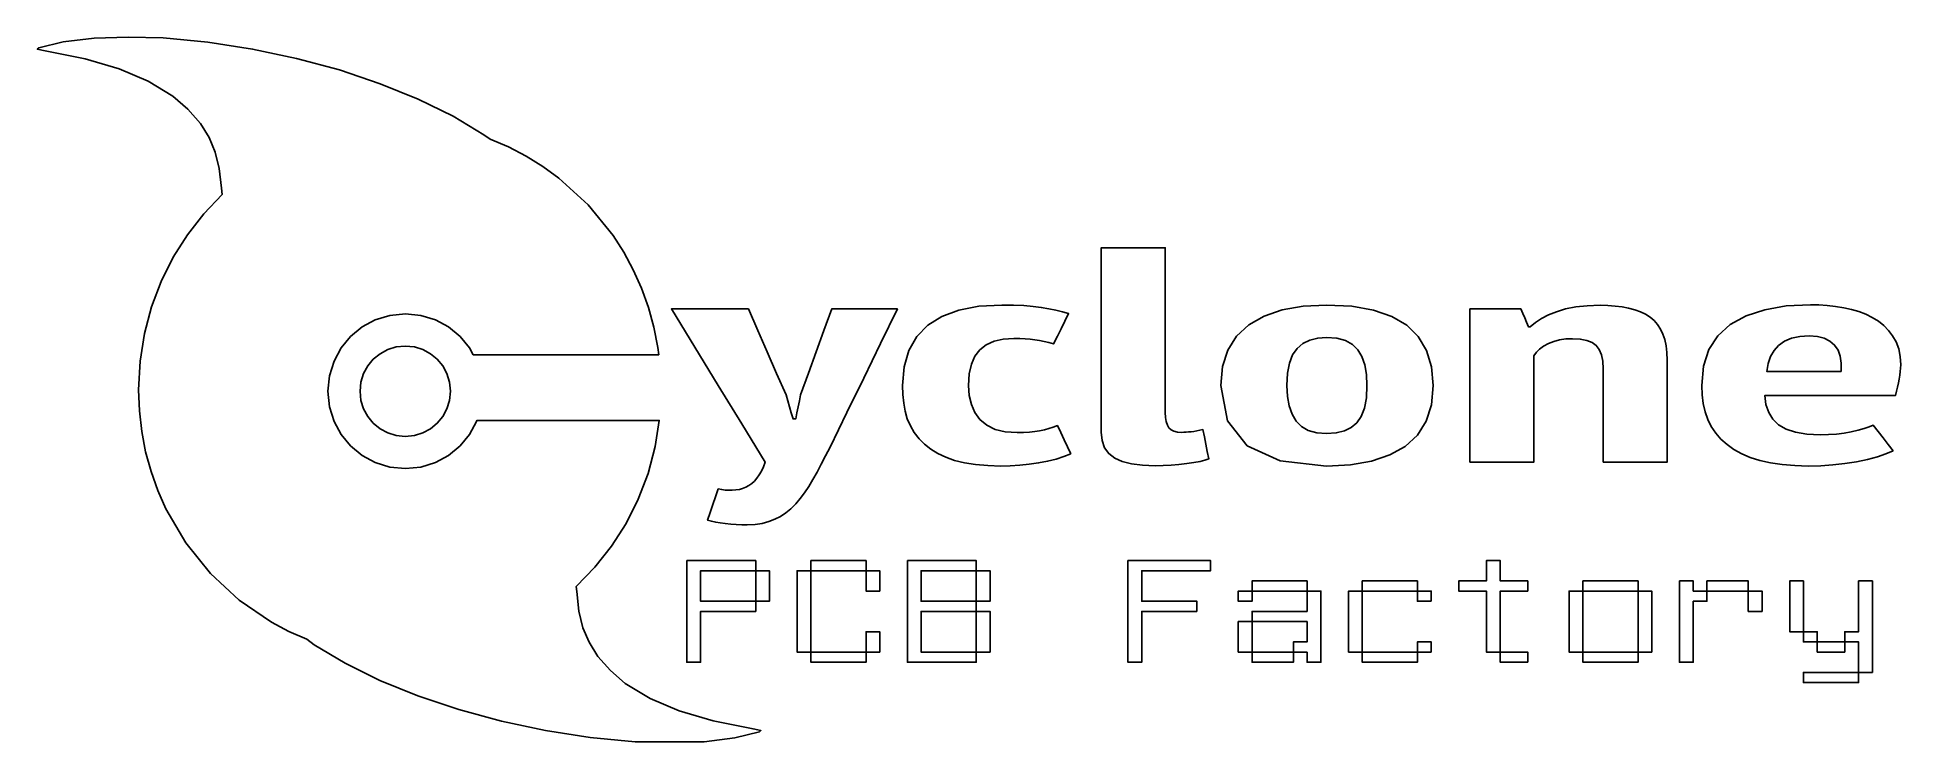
# Model space of a CAD drawing. Extents: x 16 to 382, y 422 to 561.
import ezdxf

# ---------------------------------------------------------------- set-up
doc = ezdxf.new("R2010")
doc.units = 0
doc.layers.add('Layer_1', color=7, linetype='CONTINUOUS')

msp = doc.modelspace()

# ---------------------------------------------------------------- linework, layer by layer
at = {"layer": 'Layer_1', "color": 7}
for points in [[(33.392624, 560.662744), (40.29155, 560.54028), (49.068287, 559.703424), (57.865435, 558.356296), (66.540119, 556.519304), (74.949458, 554.233272), (82.970984, 551.539016), (90.461832, 548.497776), (97.29952, 545.12996), (103.341184, 541.476384), (104.565848, 540.619128), (108.1786, 539.108712), (111.648472, 537.312536), (114.955056, 535.27144), (118.098352, 532.9854), (123.833848, 527.760184), (128.752904, 521.698104), (130.85524, 518.411936), (132.733048, 514.942064), (134.34552, 511.329312), (135.713056, 507.553272), (136.774432, 503.675176), (137.570464, 499.674616), (137.733752, 498.245848), (101.259264, 498.245848), (100.544872, 499.592976), (98.667064, 501.838184), (96.421848, 503.716), (93.829648, 505.103952), (90.972104, 506.00204), (87.910456, 506.3082), (84.8488, 506.00204), (81.991264, 505.103952), (79.399062, 503.716), (77.153848, 501.838184), (75.276034, 499.592976), (73.888085, 497.000776), (72.989999, 494.143232), (72.683834, 491.081584), (72.989999, 488.019928), (73.888085, 485.162384), (75.276034, 482.570184), (77.153848, 480.324976), (79.399062, 478.467568), (81.991264, 477.059208), (84.8488, 476.181536), (87.910456, 475.875368), (90.972104, 476.181536), (93.829648, 477.059208), (96.421848, 478.467568), (98.667064, 480.324976), (100.544872, 482.570184), (101.932824, 485.162384), (101.994024, 485.346088), (137.835776, 485.346088), (137.039744, 480.22292), (135.631384, 474.936464), (133.712752, 469.894944), (131.304248, 465.098352), (128.446704, 460.628336), (125.180944, 456.484904), (121.527368, 452.688456), (121.609016, 451.708728), (122.058056, 447.830632), (122.833672, 444.605696), (124.037928, 441.748152), (125.752448, 438.972248), (128.242592, 436.175944), (131.161368, 433.644976), (136.0396, 430.705792), (141.73428, 428.276888), (148.429088, 426.297), (156.307744, 424.704952), (157.838568, 424.398776), (157.532408, 424.133448), (152.715408, 422.970024), (146.673744, 422.194392), (133.080008, 422.194392), (124.282856, 423.031248), (115.485712, 424.378384), (106.811024, 426.215368), (98.401688, 428.501408), (90.38016, 431.195656), (82.889312, 434.236896), (76.051622, 437.604712), (70.009959, 441.258288), (68.540366, 442.319656), (64.988848, 443.870896), (61.559797, 445.667064), (55.21197, 450.014616), (49.57853, 455.239832), (44.741119, 461.261088), (40.822202, 467.99672), (39.230145, 471.589056), (37.903427, 475.324272), (36.842054, 479.161544), (36.086846, 483.141696), (35.617393, 487.203488), (35.454105, 491.367336), (35.73986, 496.980368), (36.597122, 502.430112), (37.985071, 507.655328), (39.883296, 512.656032), (42.250974, 517.411792), (45.047284, 521.8614), (48.272225, 525.984424), (51.864563, 529.760464), (51.762509, 531.005536), (51.313466, 534.883624), (50.517438, 538.108568), (49.313187, 540.966112), (47.598661, 543.742008), (45.108518, 546.53832), (42.210153, 549.089696), (37.33192, 552.02888), (31.637244, 554.437384), (24.94243, 556.417256), (17.063778, 558.009312), (15.532951, 558.31548), (15.839117, 558.580816), (20.656117, 559.744248), (26.697777, 560.519872), (33.392592, 560.662744), (33.392592, 560.662744)], [(237.336913, 486.918478), (237.383176, 485.940894), (237.521967, 485.113693), (237.753285, 484.436905), (238.077156, 483.910529), (238.506747, 483.51572), (239.055301, 483.233725), (239.722818, 483.064528), (240.509299, 483.008129), (240.985153, 483.015649), (241.461007, 483.038208), (241.936861, 483.075808), (242.412714, 483.128447), (242.954659, 483.199886), (243.52304, 483.293884), (244.117858, 483.410442), (244.739138, 483.54956), (245.029938, 482.105744), (245.320711, 480.661929), (245.61151, 479.218113), (245.90231, 477.774297), (245.155484, 477.537421), (244.183949, 477.308065), (242.987705, 477.086229), (241.566752, 476.871913), (240.026836, 476.687676), (238.473701, 476.556078), (236.907349, 476.477119), (235.327778, 476.4508), (232.849372, 476.544798), (230.70142, 476.826793), (228.883923, 477.296785), (227.396879, 477.954774), (226.24029, 478.838359), (225.414155, 479.985125), (224.918473, 481.395101), (224.753246, 483.068288), (224.753246, 492.122215), (224.753246, 501.176142), (224.753246, 510.230064), (224.753246, 519.283989), (227.89917, 519.283989), (231.045093, 519.283989), (234.191016, 519.283989), (237.336939, 519.283989), (237.336939, 511.192608), (237.336939, 503.101229), (237.336939, 495.009846), (237.336939, 486.918463)], [(162.771606, 490.34754), (163.115278, 489.17444), (163.458951, 488.001339), (163.802623, 486.828239), (164.146295, 485.655139), (164.278477, 485.655139), (164.410658, 485.655139), (164.54284, 485.655139), (164.675022, 485.655139), (164.912949, 486.843279), (165.150876, 488.031419), (165.388803, 489.219559), (165.62673, 490.407699), (167.160037, 494.618828), (168.693344, 498.829956), (170.226651, 503.041085), (171.759958, 507.252214), (174.98519, 507.252214), (178.210423, 507.252214), (181.435655, 507.252214), (184.660887, 507.252214), (181.356346, 500.469289), (178.051805, 493.686363), (174.747263, 486.903438), (171.442722, 480.120513), (170.557105, 478.390942), (169.697898, 476.75161), (168.865154, 475.202516), (168.058872, 473.743661), (167.252537, 472.382564), (166.419793, 471.126745), (165.560612, 469.976204), (164.675022, 468.930942), (163.743141, 467.998478), (162.745143, 467.186332), (161.681107, 466.494503), (160.550954, 465.922993), (159.38112, 465.449241), (158.092349, 465.110847), (156.684615, 464.90781), (155.157943, 464.840131), (154.054226, 464.855171), (152.963728, 464.90029), (151.886447, 464.975489), (150.822385, 465.080767), (149.85085, 465.189805), (148.945406, 465.336443), (148.106052, 465.52068), (147.33279, 465.742516), (147.861516, 467.27657), (148.390243, 468.810624), (148.918969, 470.344678), (149.447696, 471.878732), (150.13504, 471.750894), (150.822385, 471.668176), (151.50973, 471.630576), (152.197074, 471.638096), (152.917464, 471.675696), (153.5982, 471.788494), (154.239281, 471.976491), (154.840707, 472.239686), (155.455325, 472.551761), (156.030316, 472.946554), (156.565651, 473.424066), (157.061359, 473.984297), (157.517359, 474.634766), (157.933731, 475.382993), (158.310449, 476.228979), (158.647539, 477.172723), (154.047617, 484.692595), (149.447696, 492.212468), (144.847775, 499.732341), (140.247853, 507.252214), (144.028248, 507.252214), (147.808643, 507.252214), (151.589039, 507.252214), (155.369434, 507.252214), (157.219977, 503.026045), (159.07052, 498.799877), (160.921063, 494.573708), (162.771606, 490.34754)], [(218.767057, 478.797015), (217.379123, 478.233025), (215.859034, 477.744218), (214.206763, 477.33064), (212.422338, 476.992246), (210.571795, 476.72905), (208.721225, 476.541053), (206.870682, 476.428255), (205.020165, 476.390656), (202.429405, 476.458335), (200.050109, 476.661371), (197.882356, 476.999766), (195.926068, 477.473518), (194.207706, 478.101427), (192.647963, 478.842134), (191.246838, 479.69564), (190.00433, 480.661944), (188.920441, 481.763605), (187.995169, 482.963025), (187.228515, 484.260203), (186.62048, 485.655139), (186.204108, 487.170394), (185.906699, 488.768351), (185.728254, 490.449043), (185.668772, 492.212468), (185.979399, 495.908471), (186.91128, 499.115696), (188.464414, 501.83413), (190.638802, 504.063788), (193.41459, 505.800878), (196.772004, 507.041642), (200.711044, 507.78611), (205.231656, 508.034281), (207.498545, 508.004201), (209.540751, 507.913963), (211.358249, 507.763565), (212.951064, 507.553024), (214.438081, 507.297333), (215.832598, 507.011563), (217.134587, 506.695743), (218.344075, 506.349844), (217.603858, 504.860909), (216.863641, 503.371974), (216.123424, 501.88304), (215.383206, 500.394105), (214.438081, 500.646006), (213.506201, 500.860307), (212.587538, 501.037039), (211.68212, 501.176157), (210.789868, 501.307754), (209.805115, 501.401753), (208.727834, 501.458152), (207.558053, 501.476952), (205.476166, 501.337834), (203.671886, 500.920481), (202.145188, 500.224893), (200.896098, 499.251084), (199.924536, 497.99901), (199.230583, 496.408542), (198.81421, 494.47971), (198.67542, 492.212483), (198.81421, 490.261061), (199.230583, 488.497651), (199.924536, 486.922238), (200.896098, 485.534836), (202.224523, 484.40308), (203.883377, 483.594694), (205.872737, 483.109662), (208.192525, 482.948), (209.461469, 482.97056), (210.624641, 483.038238), (211.68212, 483.151037), (212.633828, 483.308954), (213.565682, 483.53079), (214.457909, 483.775171), (215.31048, 484.042126), (216.123424, 484.331657), (216.784332, 482.948), (217.44524, 481.564343), (218.106148, 480.180687), (218.767057, 478.79703)], [(248.248508, 492.212468), (248.59218, 495.95735), (249.623197, 499.190895), (251.341558, 501.913089), (253.747264, 504.123947), (256.767615, 505.834703), (260.32991, 507.056667), (264.434151, 507.78987), (269.080336, 508.034281), (274.030538, 507.78614), (278.306588, 507.041657), (281.908538, 505.800863), (284.836388, 504.063788), (287.103303, 501.83413), (288.722502, 499.115696), (289.694037, 495.908471), (290.017909, 492.212468), (289.674236, 488.441252), (288.643219, 485.188907), (286.924858, 482.455433), (284.519152, 480.240831), (281.492192, 478.556379), (277.91007, 477.3532), (273.772784, 476.631292), (269.080336, 476.390656), (259.966411, 477.379519), (253.456465, 480.346109), (249.550497, 485.290425), (248.248508, 492.212468)], [(323.466475, 477.172723), (323.466475, 481.744805), (323.466475, 486.316888), (323.466475, 490.888971), (323.466475, 495.461053), (323.380557, 496.991332), (323.122802, 498.273471), (322.693238, 499.307453), (322.091812, 500.093295), (321.285504, 500.67231), (320.241269, 501.085903), (318.959107, 501.334059), (317.439044, 501.416777), (316.110592, 501.356619), (314.874694, 501.176142), (313.731323, 500.875347), (312.680479, 500.454249), (311.748598, 499.942882), (310.962117, 499.371357), (310.321036, 498.739703), (309.825355, 498.04789), (309.825355, 492.829098), (309.825355, 487.610306), (309.825355, 482.391514), (309.825355, 477.172723), (306.679432, 477.172723), (303.533508, 477.172723), (300.387585, 477.172723), (297.241662, 477.172723), (297.241662, 484.692595), (297.241662, 492.212468), (297.241662, 499.732341), (297.241662, 507.252214), (299.753113, 507.252214), (302.264565, 507.252214), (304.776016, 507.252214), (307.287467, 507.252214), (307.657576, 506.379909), (308.027685, 505.507603), (308.397793, 504.635298), (308.767902, 503.762993), (308.847211, 503.762993), (308.92652, 503.762993), (309.005829, 503.762993), (309.085138, 503.762993), (310.122764, 504.601444), (311.332226, 505.372216), (312.713524, 506.075339), (314.266658, 506.710783), (316.031283, 507.263479), (318.047027, 507.658257), (320.313969, 507.895148), (322.832029, 507.974107), (324.371919, 507.940267), (325.819308, 507.838749), (327.174196, 507.669552), (328.436531, 507.432691), (329.652576, 507.116841), (330.762902, 506.710768), (331.767482, 506.214456), (332.666344, 505.627921), (333.459434, 504.969917), (334.146778, 504.199115), (334.728377, 503.315545), (335.204231, 502.319177), (335.574314, 501.232541), (335.838677, 500.018066), (335.997295, 498.675784), (336.050167, 497.205664), (336.050167, 492.197428), (336.050167, 487.189193), (336.050167, 482.180958), (336.050167, 477.172723), (332.904244, 477.172723), (329.758321, 477.172723), (326.612398, 477.172723), (323.466475, 477.172723)], [(380.486333, 479.398605), (379.045527, 478.766936), (377.36682, 478.195425), (375.450212, 477.684074), (373.295651, 477.232882), (370.995691, 476.864408), (368.642857, 476.601212), (366.237151, 476.443295), (363.778599, 476.390656), (361.121722, 476.458335), (358.649925, 476.661371), (356.363182, 476.999766), (354.261494, 477.473518), (352.391124, 478.075107), (350.69259, 478.797015), (349.165891, 479.639241), (347.81103, 480.601785), (346.621395, 481.677126), (345.590378, 482.857746), (344.717979, 484.143645), (344.004198, 485.534821), (343.495299, 487.05758), (343.131799, 488.678113), (342.9137, 490.396404), (342.841, 492.212468), (343.191281, 496.006229), (344.242125, 499.266079), (345.993532, 501.992048), (348.445502, 504.184106), (351.571597, 505.894862), (355.239638, 507.116826), (359.449624, 507.850029), (364.201554, 508.09444), (365.880261, 508.05684), (367.532505, 507.944042), (369.158366, 507.75606), (370.757764, 507.49288), (372.297653, 507.16951), (373.745042, 506.740862), (375.099931, 506.206967), (376.362266, 505.567792), (377.565092, 504.84587), (378.635763, 504.003629), (379.57428, 503.0411), (380.380588, 501.958253), (381.074515, 500.770099), (381.570196, 499.431546), (381.867605, 497.942626), (381.966741, 496.303309), (381.945592, 495.630265), (381.88611, 494.934677), (381.786974, 494.216529), (381.648183, 493.475837), (381.522611, 492.708795), (381.357384, 491.911688), (381.152502, 491.084502), (380.907966, 490.227252), (374.483938, 490.227252), (368.05991, 490.227252), (361.635882, 490.227252), (355.211854, 490.227252), (355.462999, 488.471362), (356.004944, 486.933533), (356.837714, 485.613795), (357.961285, 484.512149), (359.421866, 483.643588), (361.2658, 483.023199), (363.49306, 482.650965), (366.103648, 482.526887), (367.755918, 482.564486), (369.32888, 482.677285), (370.822533, 482.865296), (372.236876, 483.128492), (373.578494, 483.433047), (374.748301, 483.745122), (375.746299, 484.064716), (376.572434, 484.391831), (377.550579, 483.143532), (378.528723, 481.895233), (379.506867, 480.646934), (380.485011, 479.398635)], [(96.788863, 491.085657), (96.608261, 489.294142), (96.090293, 487.625524), (95.270703, 486.11554), (94.185231, 484.79994), (92.869637, 483.714473), (91.359653, 482.894884), (89.691029, 482.37691), (87.899519, 482.196313), (86.108004, 482.37691), (84.439386, 482.894884), (82.929402, 483.714473), (81.613802, 484.79994), (80.528335, 486.11554), (79.708746, 487.625524), (79.190772, 489.294142), (79.010175, 491.085657), (79.190772, 492.877167), (79.708746, 494.545791), (80.528335, 496.055769), (81.613802, 497.371369), (82.929402, 498.456836), (84.439386, 499.276425), (86.108004, 499.794399), (87.899519, 499.974996), (89.691029, 499.794399), (91.359653, 499.276425), (92.869637, 498.456836), (94.185231, 497.371369), (95.270703, 496.055769), (96.090293, 494.545791), (96.608261, 492.877167), (96.788863, 491.085657)], [(261.255182, 492.212468), (261.367536, 490.084329), (261.7046, 488.211881), (262.266372, 486.595108), (263.052852, 485.234026), (264.103696, 484.154925), (265.458558, 483.384138), (267.117438, 482.921665), (269.080336, 482.767508), (270.957315, 482.899106), (272.569931, 483.293899), (273.918184, 483.951903), (275.002073, 484.873087), (275.881081, 486.143931), (276.508918, 487.790783), (276.885635, 489.813629), (277.011208, 492.212483), (276.898854, 494.389471), (276.561764, 496.288239), (276.000018, 497.908772), (275.213538, 499.251084), (274.156084, 500.303851), (272.781395, 501.055839), (271.08947, 501.507031), (269.080309, 501.657443), (267.328902, 501.522086), (265.775768, 501.115998), (264.420906, 500.439224), (263.264317, 499.491735), (262.385309, 498.247181), (261.757446, 496.619129), (261.380728, 494.607563), (261.255156, 492.212498)], [(363.988741, 501.958253), (362.105153, 501.841695), (360.47271, 501.492021), (359.091411, 500.909231), (357.961285, 500.09334), (357.062423, 499.096942), (356.375079, 497.912562), (355.899225, 496.540185), (355.634861, 494.979827), (359.283075, 494.979827), (362.931288, 494.979827), (366.579528, 494.979827), (370.227742, 494.979827), (370.267396, 496.589064), (370.069124, 497.987761), (369.632924, 499.175901), (368.958771, 500.153499), (368.053327, 500.943071), (366.923148, 501.507046), (365.568312, 501.845455), (363.988741, 501.958253)], [(143.253583, 457.810576), (143.253583, 456.56056), (143.253583, 452.81056), (143.253583, 446.560568), (143.253583, 437.810576), (143.931324, 437.810576), (144.609065, 437.810576), (145.286806, 437.810576), (145.964547, 437.810576), (145.964547, 440.310576), (145.964547, 442.810576), (145.964547, 445.310576), (145.964547, 447.810576), (148.67551, 447.810576), (151.386474, 447.810576), (154.097438, 447.810576), (156.808401, 447.810576), (156.808401, 448.310576), (156.808401, 448.810576), (156.808401, 449.310576), (156.808401, 449.810576), (154.097438, 449.810576), (151.386474, 449.810576), (148.67551, 449.810576), (145.964547, 449.810576), (145.964547, 451.310576), (145.964547, 452.810576), (145.964547, 454.310576), (145.964547, 455.810576), (148.67551, 455.810576), (151.386474, 455.810576), (154.097438, 455.810576), (156.808401, 455.810576), (156.808401, 454.310576), (156.808401, 452.810576), (156.808401, 451.310576), (156.808401, 449.810576), (157.486142, 449.810576), (158.163883, 449.810576), (158.841624, 449.810576), (159.519365, 449.810576), (159.519365, 451.310576), (159.519365, 452.810576), (159.519365, 454.310576), (159.519365, 455.810576), (158.841624, 455.810576), (158.163883, 455.810576), (157.486142, 455.810576), (156.808401, 455.810576), (156.808401, 456.310576), (156.808401, 456.810576), (156.808401, 457.310576), (156.808401, 457.810576), (153.419697, 457.810576), (150.030992, 457.810576), (146.642288, 457.810576), (143.253583, 457.810576)], [(167.652256, 439.810576), (167.652256, 439.310576), (167.652256, 438.810576), (167.652256, 438.310576), (167.652256, 437.810576), (170.363219, 437.810576), (173.074183, 437.810576), (175.785146, 437.810576), (178.49611, 437.810576), (178.49611, 438.310576), (178.49611, 438.810576), (178.49611, 439.310576), (178.49611, 439.810576), (175.785146, 439.810576), (173.074183, 439.810576), (170.363219, 439.810576), (167.652256, 439.810576), (167.652256, 440.810576), (167.652256, 443.810576), (167.652256, 448.810576), (167.652256, 455.810576), (166.974515, 455.810576), (166.296774, 455.810576), (165.619033, 455.810576), (164.941292, 455.810576), (164.941292, 454.810568), (164.941292, 451.810568), (164.941292, 446.810568), (164.941292, 439.810576), (165.619033, 439.810576), (166.296774, 439.810576), (166.974515, 439.810576), (167.652256, 439.810576)], [(167.652256, 455.810576), (170.363219, 455.810576), (173.074183, 455.810576), (175.785146, 455.810576), (178.49611, 455.810576), (178.49611, 456.310576), (178.49611, 456.810576), (178.49611, 457.310576), (178.49611, 457.810576), (175.785146, 457.810576), (173.074183, 457.810576), (170.363219, 457.810576), (167.652256, 457.810576), (167.652256, 457.310576), (167.652256, 456.810576), (167.652256, 456.310576), (167.652256, 455.810576)], [(178.49611, 455.810576), (178.496099, 455.560568), (178.496088, 454.81056), (178.496099, 453.560568), (178.49611, 451.810576), (179.173851, 451.810576), (179.851592, 451.810576), (180.529333, 451.810576), (181.207074, 451.810576), (181.207063, 452.060568), (181.207063, 452.810568), (181.207063, 454.060568), (181.207074, 455.810576), (180.529333, 455.810576), (179.851592, 455.810576), (179.173851, 455.810576), (178.49611, 455.810576)], [(186.629001, 457.810576), (186.629001, 456.56056), (186.629001, 452.81056), (186.629001, 446.560568), (186.629001, 437.810576), (190.017705, 437.810576), (193.40641, 437.810576), (196.795114, 437.810576), (200.183819, 437.810576), (200.183819, 438.310576), (200.183819, 438.810576), (200.183819, 439.310576), (200.183819, 439.810576), (197.472855, 439.810576), (194.761892, 439.810576), (192.050928, 439.810576), (189.339964, 439.810576), (189.339964, 440.310576), (189.339964, 441.810576), (189.339964, 444.310576), (189.339964, 447.810576), (192.050928, 447.810576), (194.761892, 447.810576), (197.472855, 447.810576), (200.183819, 447.810576), (200.183808, 447.310568), (200.183808, 445.810568), (200.183808, 443.310576), (200.183819, 439.810576), (200.86156, 439.810576), (201.539301, 439.810576), (202.217041, 439.810576), (202.894782, 439.810576), (202.894772, 440.310576), (202.894761, 441.810576), (202.894772, 444.310576), (202.894782, 447.810576), (202.217041, 447.810576), (201.539301, 447.810576), (200.86156, 447.810576), (200.183819, 447.810576), (200.183819, 448.310576), (200.183819, 448.810576), (200.183819, 449.310576), (200.183819, 449.810576), (197.472855, 449.810576), (194.761892, 449.810576), (192.050928, 449.810576), (189.339964, 449.810576), (189.339964, 451.310576), (189.339964, 452.810576), (189.339964, 454.310576), (189.339964, 455.810576), (192.050928, 455.810576), (194.761892, 455.810576), (197.472855, 455.810576), (200.183819, 455.810576), (200.183819, 454.310576), (200.183819, 452.810576), (200.183819, 451.310576), (200.183819, 449.810576), (200.86156, 449.810576), (201.539301, 449.810576), (202.217041, 449.810576), (202.894782, 449.810576), (202.894782, 451.310576), (202.894782, 452.810576), (202.894782, 454.310576), (202.894782, 455.810576), (202.217041, 455.810576), (201.539301, 455.810576), (200.86156, 455.810576), (200.183819, 455.810576), (200.183819, 456.310576), (200.183819, 456.810576), (200.183819, 457.310576), (200.183819, 457.810576), (196.795114, 457.810576), (193.40641, 457.810576), (190.017705, 457.810576), (186.629001, 457.810576)], [(243.559236, 447.810576), (243.559236, 448.310576), (243.559236, 448.810576), (243.559236, 449.310576), (243.559236, 449.810576), (240.848273, 449.810576), (238.137309, 449.810576), (235.426346, 449.810576), (232.715382, 449.810576), (232.715382, 451.310576), (232.715382, 452.810576), (232.715382, 454.310576), (232.715382, 455.810576), (236.104086, 455.810576), (239.492791, 455.810576), (242.881495, 455.810576), (246.2702, 455.810576), (246.2702, 456.310576), (246.2702, 456.810576), (246.2702, 457.310576), (246.2702, 457.810576), (242.203755, 457.810576), (238.137309, 457.810576), (234.070864, 457.810576), (230.004418, 457.810576), (230.004418, 456.56056), (230.004418, 452.81056), (230.004418, 446.560568), (230.004418, 437.810576), (230.682159, 437.810576), (231.3599, 437.810576), (232.037641, 437.810576), (232.715382, 437.810576), (232.715382, 440.310576), (232.715382, 442.810576), (232.715382, 445.310576), (232.715382, 447.810576), (235.426346, 447.810576), (238.137309, 447.810576), (240.848273, 447.810576), (243.559236, 447.810576)], [(308.622363, 451.810576), (308.622363, 452.310576), (308.622363, 452.810576), (308.622363, 453.310576), (308.622363, 453.810576), (307.266881, 453.810576), (305.911399, 453.810576), (304.555917, 453.810576), (303.200436, 453.810576), (303.200425, 454.060568), (303.200425, 454.81056), (303.200425, 456.060568), (303.200436, 457.810576), (302.522695, 457.810576), (301.844954, 457.810576), (301.167213, 457.810576), (300.489472, 457.810576), (300.489461, 457.56056), (300.489461, 456.81056), (300.489461, 455.560568), (300.489472, 453.810576), (299.13399, 453.810576), (297.778508, 453.810576), (296.423027, 453.810576), (295.067545, 453.810576), (295.067545, 453.310576), (295.067545, 452.810576), (295.067545, 452.310576), (295.067545, 451.810576), (296.423027, 451.810576), (297.778508, 451.810576), (299.13399, 451.810576), (300.489472, 451.810576), (300.489461, 451.060568), (300.489461, 448.810568), (300.489461, 445.060568), (300.489472, 439.810576), (301.167213, 439.810576), (301.844954, 439.810576), (302.522695, 439.810576), (303.200436, 439.810576), (303.200425, 440.560576), (303.200425, 442.810576), (303.200425, 446.560576), (303.200436, 451.810576), (304.555917, 451.810576), (305.911399, 451.810576), (307.266881, 451.810576), (308.622363, 451.810576)], [(254.403091, 451.810576), (253.72535, 451.810576), (253.047609, 451.810576), (252.369868, 451.810576), (251.692127, 451.810576), (251.692127, 451.310576), (251.692127, 450.810576), (251.692127, 450.310576), (251.692127, 449.810576), (252.369868, 449.810576), (253.047609, 449.810576), (253.72535, 449.810576), (254.403091, 449.810576), (254.403091, 450.310576), (254.403091, 450.810576), (254.403091, 451.310576), (254.403091, 451.810576), (257.114054, 451.810576), (259.825018, 451.810576), (262.535982, 451.810576), (265.246945, 451.810576), (265.246945, 452.310576), (265.246945, 452.810576), (265.246945, 453.310576), (265.246945, 453.810576), (262.535982, 453.810576), (259.825018, 453.810576), (257.114054, 453.810576), (254.403091, 453.810576), (254.403091, 453.310576), (254.403091, 452.810576), (254.403091, 452.310576), (254.403091, 451.810576)], [(265.246945, 439.810576), (265.246945, 439.310576), (265.246945, 438.810576), (265.246945, 438.310576), (265.246945, 437.810576), (265.924686, 437.810576), (266.602427, 437.810576), (267.280168, 437.810576), (267.957909, 437.810576), (267.957909, 441.310576), (267.957909, 444.810576), (267.957909, 448.310576), (267.957909, 451.810576), (267.280168, 451.810576), (266.602427, 451.810576), (265.924686, 451.810576), (265.246945, 451.810576), (265.246934, 451.560568), (265.246923, 450.810568), (265.246934, 449.560568), (265.246945, 447.810576), (262.535982, 447.810576), (259.825018, 447.810576), (257.114054, 447.810576), (254.403091, 447.810576), (254.403091, 447.310576), (254.403091, 446.810576), (254.403091, 446.310576), (254.403091, 445.810576), (257.114054, 445.810576), (259.825018, 445.810576), (262.535982, 445.810576), (265.246945, 445.810576), (265.246934, 445.560568), (265.246923, 444.810568), (265.246934, 443.560568), (265.246945, 441.810576), (264.569204, 441.810576), (263.891463, 441.810576), (263.213722, 441.810576), (262.535982, 441.810576), (262.535982, 441.310576), (262.535982, 440.810576), (262.535982, 440.310576), (262.535982, 439.810576), (263.213722, 439.810576), (263.891463, 439.810576), (264.569204, 439.810576), (265.246945, 439.810576)], [(276.0908, 439.810576), (276.0908, 440.560576), (276.0908, 442.810576), (276.0908, 446.560576), (276.0908, 451.810576), (275.413059, 451.810576), (274.735318, 451.810576), (274.057577, 451.810576), (273.379836, 451.810576), (273.379836, 451.060568), (273.379836, 448.810568), (273.379836, 445.060568), (273.379836, 439.810576), (274.057577, 439.810576), (274.735318, 439.810576), (275.413059, 439.810576), (276.0908, 439.810576)], [(276.0908, 451.810576), (278.801763, 451.810576), (281.512727, 451.810576), (284.22369, 451.810576), (286.934654, 451.810576), (286.934654, 452.310576), (286.934654, 452.810576), (286.934654, 453.310576), (286.934654, 453.810576), (284.22369, 453.810576), (281.512727, 453.810576), (278.801763, 453.810576), (276.0908, 453.810576), (276.0908, 453.310576), (276.0908, 452.810576), (276.0908, 452.310576), (276.0908, 451.810576)], [(289.645618, 449.810576), (289.645618, 450.310576), (289.645618, 450.810576), (289.645618, 451.310576), (289.645618, 451.810576), (288.967877, 451.810576), (288.290136, 451.810576), (287.612395, 451.810576), (286.934654, 451.810576), (286.934654, 451.310576), (286.934654, 450.810576), (286.934654, 450.310576), (286.934654, 449.810576), (287.612395, 449.810576), (288.290136, 449.810576), (288.967877, 449.810576), (289.645618, 449.810576)], [(319.466217, 439.810576), (319.466217, 439.310576), (319.466217, 438.810576), (319.466217, 438.310576), (319.466217, 437.810576), (322.177181, 437.810576), (324.888144, 437.810576), (327.599108, 437.810576), (330.310072, 437.810576), (330.310072, 438.310576), (330.310072, 438.810576), (330.310072, 439.310576), (330.310072, 439.810576), (327.599108, 439.810576), (324.888144, 439.810576), (322.177181, 439.810576), (319.466217, 439.810576), (319.466217, 440.560576), (319.466217, 442.810576), (319.466217, 446.560576), (319.466217, 451.810576), (318.788476, 451.810576), (318.110735, 451.810576), (317.432994, 451.810576), (316.755254, 451.810576), (316.755254, 451.060568), (316.755254, 448.810568), (316.755254, 445.060568), (316.755254, 439.810576), (317.432994, 439.810576), (318.110735, 439.810576), (318.788476, 439.810576), (319.466217, 439.810576)], [(319.466217, 451.810576), (322.177181, 451.810576), (324.888144, 451.810576), (327.599108, 451.810576), (330.310072, 451.810576), (330.310072, 452.310576), (330.310072, 452.810576), (330.310072, 453.310576), (330.310072, 453.810576), (327.599108, 453.810576), (324.888144, 453.810576), (322.177181, 453.810576), (319.466217, 453.810576), (319.466217, 453.310576), (319.466217, 452.810576), (319.466217, 452.310576), (319.466217, 451.810576)], [(330.310072, 439.810576), (330.987812, 439.810576), (331.665553, 439.810576), (332.343294, 439.810576), (333.021035, 439.810576), (333.021024, 440.560576), (333.021024, 442.810576), (333.021024, 446.560576), (333.021035, 451.810576), (332.343294, 451.810576), (331.665553, 451.810576), (330.987812, 451.810576), (330.310072, 451.810576), (330.310061, 451.060568), (330.310061, 448.810568), (330.310061, 445.060568), (330.310072, 439.810576)], [(338.442962, 453.810576), (338.442962, 452.810568), (338.442962, 449.810568), (338.442962, 444.810568), (338.442962, 437.810576), (339.120703, 437.810576), (339.798444, 437.810576), (340.476185, 437.810576), (341.153926, 437.810576), (341.153926, 438.560576), (341.153926, 440.810576), (341.153926, 444.560576), (341.153926, 449.810576), (341.831667, 449.810576), (342.509408, 449.810576), (343.187149, 449.810576), (343.86489, 449.810576), (343.86489, 450.310576), (343.86489, 450.810576), (343.86489, 451.310576), (343.86489, 451.810576), (343.187149, 451.810576), (342.509408, 451.810576), (341.831667, 451.810576), (341.153926, 451.810576), (341.153926, 452.310576), (341.153926, 452.810576), (341.153926, 453.310576), (341.153926, 453.810576), (340.476185, 453.810576), (339.798444, 453.810576), (339.120703, 453.810576), (338.442962, 453.810576)], [(343.86489, 451.810576), (345.898112, 451.810576), (347.931335, 451.810576), (349.964558, 451.810576), (351.99778, 451.810576), (351.99778, 452.310576), (351.99778, 452.810576), (351.99778, 453.310576), (351.99778, 453.810576), (349.964558, 453.810576), (347.931335, 453.810576), (345.898112, 453.810576), (343.86489, 453.810576), (343.86489, 453.310576), (343.86489, 452.810576), (343.86489, 452.310576), (343.86489, 451.810576)], [(351.99778, 451.810576), (351.99777, 451.560568), (351.99777, 450.810568), (351.99777, 449.560568), (351.99778, 447.810576), (352.675521, 447.810576), (353.353262, 447.810576), (354.031003, 447.810576), (354.708744, 447.810576), (354.708733, 448.060568), (354.708733, 448.810568), (354.708733, 450.060568), (354.708744, 451.810576), (354.031003, 451.810576), (353.353262, 451.810576), (352.675521, 451.810576), (351.99778, 451.810576)], [(362.841635, 443.810576), (362.841635, 446.310576), (362.841635, 448.810576), (362.841635, 451.310576), (362.841635, 453.810576), (362.163894, 453.810576), (361.486153, 453.810576), (360.808412, 453.810576), (360.130671, 453.810576), (360.130671, 451.310576), (360.130671, 448.810576), (360.130671, 446.310576), (360.130671, 443.810576), (360.808412, 443.810576), (361.486153, 443.810576), (362.163894, 443.810576), (362.841635, 443.810576)], [(373.685489, 435.810576), (370.974526, 435.810576), (368.263562, 435.810576), (365.552598, 435.810576), (362.841635, 435.810576), (362.841635, 435.310576), (362.841635, 434.810576), (362.841635, 434.310576), (362.841635, 433.810576), (365.552598, 433.810576), (368.263562, 433.810576), (370.974526, 433.810576), (373.685489, 433.810576), (373.685489, 434.310576), (373.685489, 434.810576), (373.685489, 435.310576), (373.685489, 435.810576), (374.36323, 435.810576), (375.040971, 435.810576), (375.718712, 435.810576), (376.396453, 435.810576), (376.396453, 440.310576), (376.396453, 444.810576), (376.396453, 449.310576), (376.396453, 453.810576), (375.718712, 453.810576), (375.040971, 453.810576), (374.36323, 453.810576), (373.685489, 453.810576), (373.685489, 451.310576), (373.685489, 448.810576), (373.685489, 446.310576), (373.685489, 443.810576), (373.007748, 443.810576), (372.330007, 443.810576), (371.652266, 443.810576), (370.974526, 443.810576), (370.974526, 443.310576), (370.974526, 442.810576), (370.974526, 442.310576), (370.974526, 441.810576), (369.619044, 441.810576), (368.263562, 441.810576), (366.90808, 441.810576), (365.552598, 441.810576), (365.552598, 441.310576), (365.552598, 440.810576), (365.552598, 440.310576), (365.552598, 439.810576), (366.90808, 439.810576), (368.263562, 439.810576), (369.619044, 439.810576), (370.974526, 439.810576), (370.974526, 440.310576), (370.974526, 440.810576), (370.974526, 441.310576), (370.974526, 441.810576), (371.652266, 441.810576), (372.330007, 441.810576), (373.007748, 441.810576), (373.685489, 441.810576), (373.685489, 440.310576), (373.685489, 438.810576), (373.685489, 437.310576), (373.685489, 435.810576)], [(178.49611, 439.810576), (179.173851, 439.810576), (179.851592, 439.810576), (180.529333, 439.810576), (181.207074, 439.810576), (181.207063, 440.060576), (181.207063, 440.810576), (181.207063, 442.060576), (181.207074, 443.810576), (180.529333, 443.810576), (179.851592, 443.810576), (179.173851, 443.810576), (178.49611, 443.810576), (178.496099, 443.560576), (178.496088, 442.810576), (178.496099, 441.560576), (178.49611, 439.810576)], [(254.403091, 439.810576), (254.403091, 439.310576), (254.403091, 438.810576), (254.403091, 438.310576), (254.403091, 437.810576), (256.436313, 437.810576), (258.469536, 437.810576), (260.502759, 437.810576), (262.535982, 437.810576), (262.535982, 438.310576), (262.535982, 438.810576), (262.535982, 439.310576), (262.535982, 439.810576), (260.502759, 439.810576), (258.469536, 439.810576), (256.436313, 439.810576), (254.403091, 439.810576), (254.403091, 441.310576), (254.403091, 442.810576), (254.403091, 444.310576), (254.403091, 445.810576), (253.72535, 445.810576), (253.047609, 445.810576), (252.369868, 445.810576), (251.692127, 445.810576), (251.692127, 444.310576), (251.692127, 442.810576), (251.692127, 441.310576), (251.692127, 439.810576), (252.369868, 439.810576), (253.047609, 439.810576), (253.72535, 439.810576), (254.403091, 439.810576)], [(365.552598, 441.810576), (365.552598, 442.310576), (365.552598, 442.810576), (365.552598, 443.310576), (365.552598, 443.810576), (364.874857, 443.810576), (364.197117, 443.810576), (363.519376, 443.810576), (362.841635, 443.810576), (362.841635, 443.310576), (362.841635, 442.810576), (362.841635, 442.310576), (362.841635, 441.810576), (363.519376, 441.810576), (364.197117, 441.810576), (364.874857, 441.810576), (365.552598, 441.810576)], [(289.645618, 439.810576), (289.645618, 440.310576), (289.645618, 440.810576), (289.645618, 441.310576), (289.645618, 441.810576), (288.967877, 441.810576), (288.290136, 441.810576), (287.612395, 441.810576), (286.934654, 441.810576), (286.934654, 441.310576), (286.934654, 440.810576), (286.934654, 440.310576), (286.934654, 439.810576), (284.22369, 439.810576), (281.512727, 439.810576), (278.801763, 439.810576), (276.0908, 439.810576), (276.0908, 439.310576), (276.0908, 438.810576), (276.0908, 438.310576), (276.0908, 437.810576), (278.801763, 437.810576), (281.512727, 437.810576), (284.22369, 437.810576), (286.934654, 437.810576), (286.934654, 438.310576), (286.934654, 438.810576), (286.934654, 439.310576), (286.934654, 439.810576), (287.612395, 439.810576), (288.290136, 439.810576), (288.967877, 439.810576), (289.645618, 439.810576)], [(308.622363, 437.810576), (308.622363, 438.310576), (308.622363, 438.810576), (308.622363, 439.310576), (308.622363, 439.810576), (307.266881, 439.810576), (305.911399, 439.810576), (304.555917, 439.810576), (303.200436, 439.810576), (303.200436, 439.310576), (303.200436, 438.810576), (303.200436, 438.310576), (303.200436, 437.810576), (304.555917, 437.810576), (305.911399, 437.810576), (307.266881, 437.810576), (308.622363, 437.810576)]]:
    msp.add_lwpolyline(points, dxfattribs=at)

doc.saveas('drawing.dxf')
